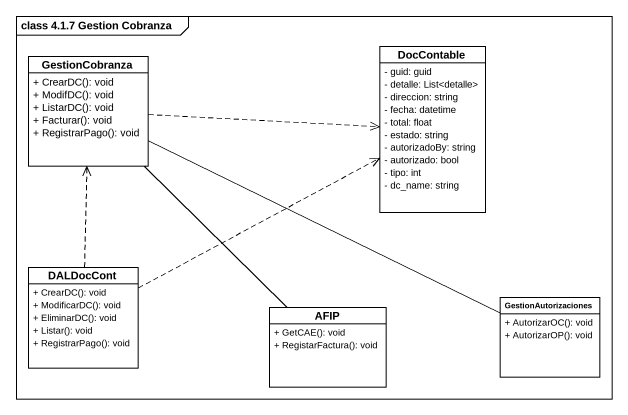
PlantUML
@startuml
mainframe class 4.1.7 Gestion Cobranza
hide circle
hide empty members
skinparam classAttributeIconSize 0
class GestionCobranza {
  + CrearDC(): void
  + ModifDC(): void
  + ListarDC(): void
  + Facturar(): void
  + RegistrarPago(): void
}
class DocContable {
  - guid: guid
  - detalle: List<detalle>
  - direccion: string
  - fecha: datetime
  - total: float
  - estado: string
  - autorizadoBy: string
  - autorizado: bool
  - tipo: int
  - dc_name: string
}
class DALDocCont {
  + CrearDC(): void
  + ModificarDC(): void
  + EliminarDC(): void
  + Listar(): void
  + RegistrarPago(): void
}
class GestionAutorizaciones {
  + AutorizarOC(): void
  + AutorizarOP(): void
}
class AFIP {
  + GetCAE(): void
  + RegistarFactura(): void
}
GestionCobranza .right.> DocContable
GestionCobranza -right- GestionAutorizaciones
GestionCobranza -- AFIP
DALDocCont .up.> GestionCobranza
DALDocCont .right.> DocContable
@enduml
